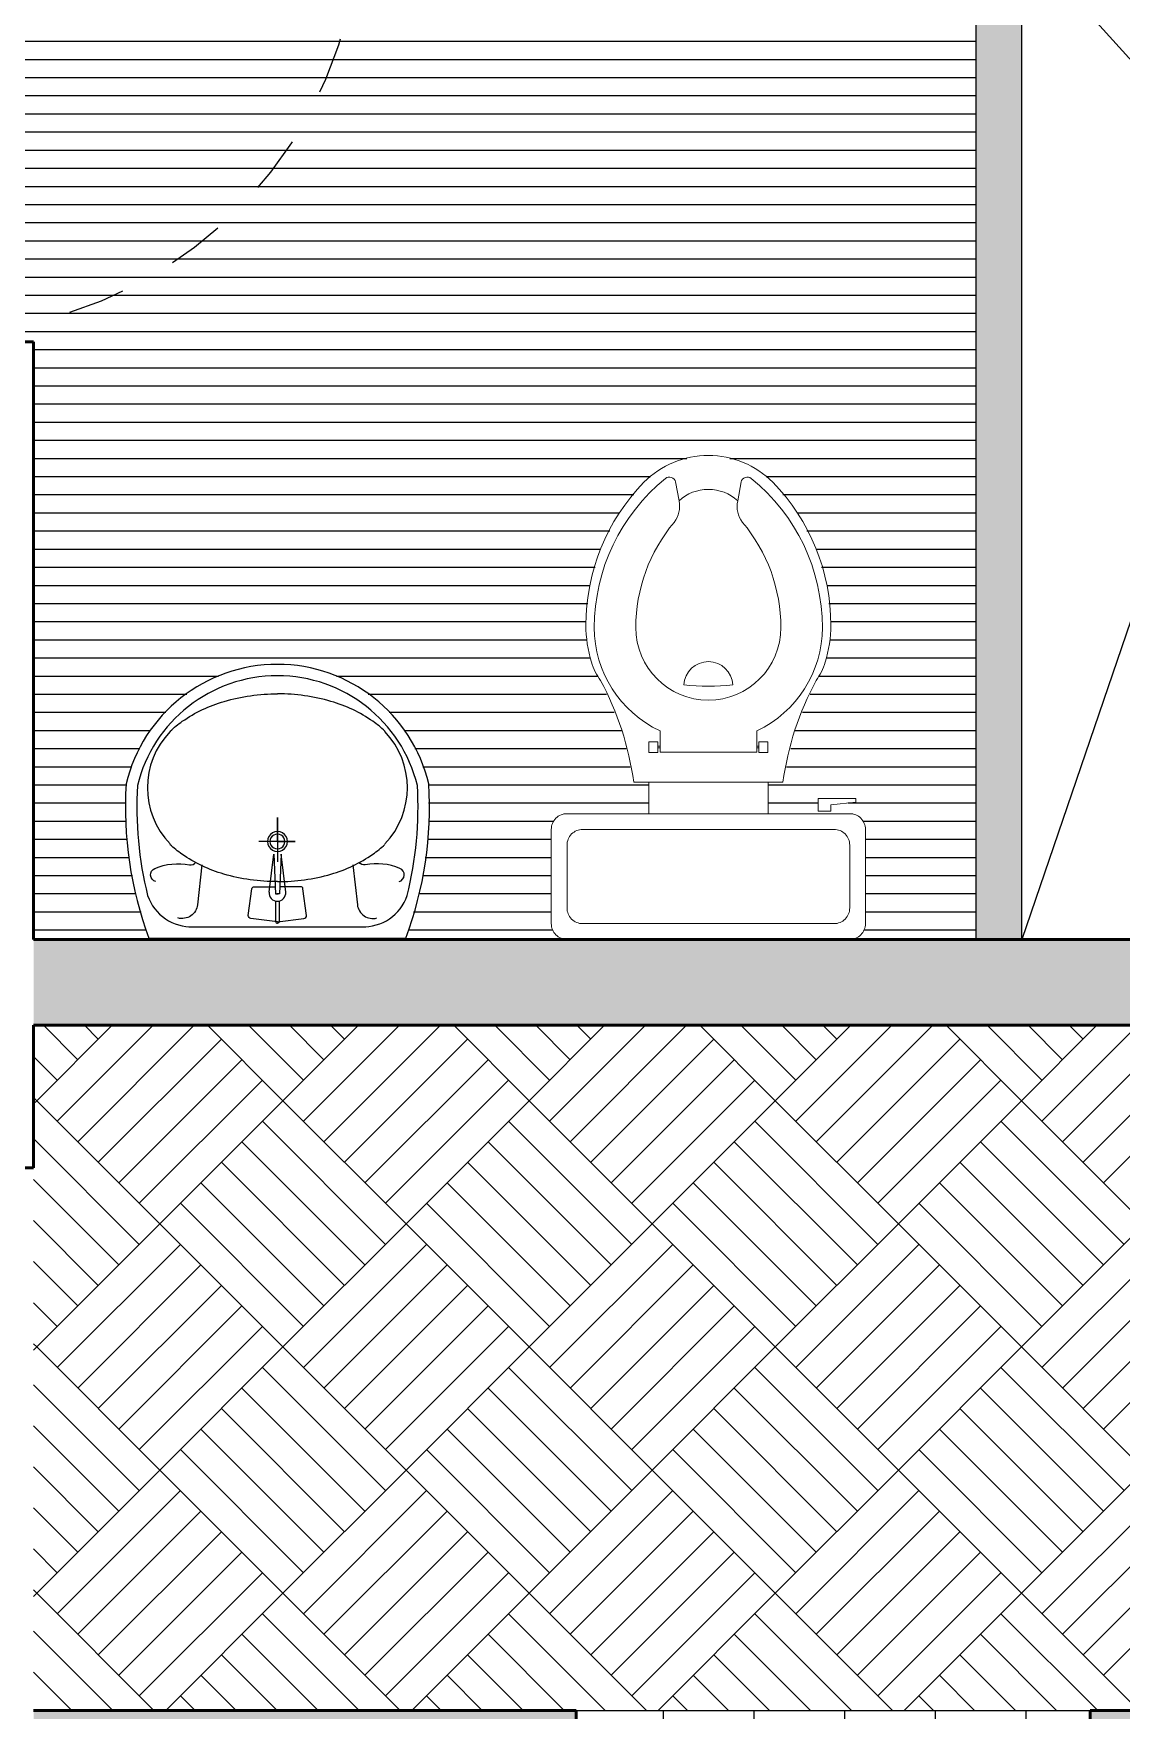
# Model space of a CAD drawing. Header units: millimetres. Extents: x 2999.9 to 3041.9, y 869.6 to 906.3.
# Drawn here: x 3007.619 to 3009.524, y 888.003 to 890.939 of the extents above; entities that cross this region are included whole.
import ezdxf

# ---------------------------------------------------------------- set-up
doc = ezdxf.new("R2010")
doc.units = ezdxf.units.MM
doc.linetypes.add('DASHED2', pattern=[9.525, 6.35, -3.175])
doc.layers.add('1 proyeccion', color=253, linetype='DASHED2')
doc.layers.add('THIET-BI', color=21, linetype='Continuous')
doc.layers.add('mori', color=166, linetype='Continuous', lineweight=30)
doc.layers.add('MUEBLES FIJOS', color=134, linetype='Continuous', lineweight=9)

msp = doc.modelspace()

# ---------------------------------------------------------------- linework, layer by layer
at = {"color": 7}
for p, q in [((3009.2692, 889.353), (3009.2692, 891.1038)), ((3009.3492, 889.353), (3009.3492, 891.1038))]:
    msp.add_line(p, q, dxfattribs=at)
for p, q in [((3009.7442, 890.6661), (3009.3492, 891.1038)), ((3009.7842, 890.6261), (3009.3492, 889.353)), ((3011.8297, 889.2031), (3007.6188, 889.2031)), ((3007.6188, 888.0031), (3011.8297, 888.0031))]:
    msp.add_line(p, q)
at = {"color": 252, "linetype": 'Continuous'}
for p, q in [((3007.4688, 890.9252), (3008.1539, 890.9252)), ((3008.1539, 890.9252), (3009.2692, 890.9252)), ((3007.4688, 890.8935), (3008.1429, 890.8935)), ((3008.1429, 890.8935), (3009.2692, 890.8935)), ((3007.4688, 890.8617), (3008.1284, 890.8617)), ((3008.1284, 890.8617), (3009.2692, 890.8617)), ((3007.4688, 890.83), (3008.114, 890.83)), ((3008.114, 890.83), (3009.2692, 890.83)), ((3007.4688, 890.7982), (3008.0996, 890.7982)), ((3008.0996, 890.7982), (3009.2692, 890.7982)), ((3007.4688, 890.7665), (3008.0812, 890.7665)), ((3008.0812, 890.7665), (3009.2692, 890.7665)), ((3007.4688, 890.7347), (3008.0586, 890.7347)), ((3008.0586, 890.7347), (3009.2692, 890.7347)), ((3007.4688, 890.703), (3008.036, 890.703)), ((3008.036, 890.703), (3009.2692, 890.703)), ((3007.4688, 890.6712), (3008.0133, 890.6712)), ((3008.0133, 890.6712), (3009.2692, 890.6712)), ((3007.4688, 890.6395), (3007.9812, 890.6395)), ((3007.9812, 890.6395), (3009.2692, 890.6395)), ((3007.4688, 890.6077), (3007.9478, 890.6077)), ((3007.9478, 890.6077), (3009.2692, 890.6077)), ((3007.4688, 890.576), (3007.9143, 890.576)), ((3007.9143, 890.576), (3009.2692, 890.576)), ((3007.4688, 890.5442), (3007.8672, 890.5442)), ((3007.8672, 890.5442), (3009.2692, 890.5442)), ((3007.4688, 890.5125), (3007.8173, 890.5125)), ((3007.8173, 890.5125), (3009.2692, 890.5125)), ((3007.4688, 890.4807), (3007.7534, 890.4807)), ((3007.7534, 890.4807), (3009.2692, 890.4807)), ((3007.4688, 890.449), (3007.6725, 890.449)), ((3007.6725, 890.449), (3009.2692, 890.449)), ((3007.5213, 890.4172), (3009.2692, 890.4172)), ((3007.6188, 890.3855), (3009.2692, 890.3855)), ((3007.6188, 890.3537), (3009.2692, 890.3537)), ((3007.6188, 890.322), (3009.2692, 890.322)), ((3007.6188, 890.2902), (3009.2692, 890.2902)), ((3007.6188, 890.2585), (3009.2692, 890.2585)), ((3007.6188, 890.2267), (3009.2692, 890.2267)), ((3007.6188, 890.195), (3008.7627, 890.195)), ((3008.838, 890.195), (3009.2692, 890.195)), ((3007.6188, 890.1632), (3008.6992, 890.1632)), ((3008.9015, 890.1632), (3009.2692, 890.1632)), ((3007.6188, 890.1315), (3008.6701, 890.1315)), ((3008.9306, 890.1315), (3009.2692, 890.1315)), ((3007.6188, 890.0997), (3008.6447, 890.0997)), ((3008.956, 890.0997), (3009.2692, 890.0997)), ((3007.6188, 890.068), (3008.6279, 890.068)), ((3008.9728, 890.068), (3009.2692, 890.068)), ((3007.6188, 890.0362), (3008.6117, 890.0362)), ((3008.989, 890.0362), (3009.2692, 890.0362)), ((3007.6188, 890.0045), (3008.6023, 890.0045)), ((3008.9985, 890.0045), (3009.2692, 890.0045)), ((3007.6188, 889.9727), (3008.5928, 889.9727)), ((3009.0079, 889.9727), (3009.2692, 889.9727)), ((3007.6188, 889.941), (3008.5895, 889.941)), ((3009.0112, 889.941), (3009.2692, 889.941)), ((3007.6188, 889.9092), (3008.5865, 889.9092)), ((3009.0143, 889.9092), (3009.2692, 889.9092)), ((3007.6188, 889.8775), (3008.5879, 889.8775)), ((3009.0129, 889.8775), (3009.2692, 889.8775)), ((3007.6188, 889.8457), (3008.594, 889.8457)), ((3009.0067, 889.8457), (3009.2692, 889.8457)), ((3007.6188, 889.814), (3007.9427, 889.814)), ((3008.149, 889.814), (3008.6069, 889.814)), ((3008.9939, 889.814), (3009.2692, 889.814)), ((3007.6188, 889.7822), (3007.8871, 889.7822)), ((3008.2045, 889.7822), (3008.6219, 889.7822)), ((3008.9789, 889.7822), (3009.2692, 889.7822)), ((3007.6188, 889.7505), (3007.8502, 889.7505)), ((3008.2414, 889.7505), (3008.6355, 889.7505)), ((3008.9652, 889.7505), (3009.2692, 889.7505)), ((3007.6188, 889.7187), (3007.8231, 889.7187)), ((3008.2685, 889.7187), (3008.6489, 889.7187)), ((3008.9518, 889.7187), (3009.2692, 889.7187)), ((3007.6188, 889.687), (3007.8049, 889.687)), ((3008.2867, 889.687), (3008.6562, 889.687)), ((3008.9445, 889.687), (3009.2692, 889.687)), ((3007.6188, 889.6552), (3007.7911, 889.6552)), ((3008.3005, 889.6552), (3008.6635, 889.6552)), ((3008.9372, 889.6552), (3009.2692, 889.6552)), ((3007.6188, 889.6235), (3007.7808, 889.6235)), ((3008.3108, 889.6235), (3008.6959, 889.6235)), ((3008.9049, 889.6235), (3009.2692, 889.6235)), ((3007.6188, 889.5917), (3007.7811, 889.5917)), ((3008.3105, 889.5917), (3008.6959, 889.5917)), ((3008.9049, 889.5917), (3008.9928, 889.5917)), ((3009.0452, 889.5917), (3009.2692, 889.5917)), ((3007.6188, 889.56), (3007.7813, 889.56)), ((3008.3103, 889.56), (3008.5296, 889.56)), ((3009.0712, 889.56), (3009.2692, 889.56)), ((3007.6188, 889.5282), (3007.7823, 889.5282)), ((3008.3093, 889.5282), (3008.5254, 889.5282)), ((3009.0754, 889.5282), (3009.2692, 889.5282)), ((3007.6188, 889.4965), (3007.787, 889.4965)), ((3008.3046, 889.4965), (3008.5254, 889.4965)), ((3009.0754, 889.4965), (3009.2692, 889.4965)), ((3007.6188, 889.4647), (3007.7918, 889.4647)), ((3008.2998, 889.4647), (3008.5254, 889.4647)), ((3009.0754, 889.4647), (3009.2692, 889.4647)), ((3007.6188, 889.433), (3007.7978, 889.433)), ((3008.2938, 889.433), (3008.5254, 889.433)), ((3009.0754, 889.433), (3009.2692, 889.433)), ((3007.6188, 889.4012), (3007.8073, 889.4012)), ((3008.2843, 889.4012), (3008.5254, 889.4012)), ((3009.0754, 889.4012), (3009.2692, 889.4012)), ((3007.6188, 889.3695), (3007.8167, 889.3695)), ((3008.2749, 889.3695), (3008.5277, 889.3695)), ((3009.073, 889.3695), (3009.2692, 889.3695))]:
    msp.add_line(p, q, dxfattribs=at)
at = {"color": 251, "linetype": 'Continuous'}
for p, q in [((3007.6244, 889.0705), (3007.757, 889.2031)), ((3007.6963, 889.1423), (3007.6355, 889.2031)), ((3007.6603, 889.0346), (3007.8289, 889.2031)), ((3007.6963, 888.9986), (3007.9007, 889.2031)), ((3007.7322, 889.1782), (3007.7073, 889.2031)), ((3008.0555, 889.0705), (3007.9228, 889.2031)), ((3008.0914, 889.1064), (3007.9947, 889.2031)), ((3008.0555, 889.0705), (3008.1881, 889.2031)), ((3008.1273, 889.1423), (3008.0665, 889.2031)), ((3008.0914, 889.0346), (3008.2599, 889.2031)), ((3008.1273, 888.9986), (3008.3318, 889.2031)), ((3008.1632, 889.1782), (3008.1384, 889.2031)), ((3008.4865, 889.0705), (3008.3539, 889.2031)), ((3008.5224, 889.1064), (3008.4257, 889.2031)), ((3008.4865, 889.0705), (3008.6191, 889.2031)), ((3008.5584, 889.1423), (3008.4976, 889.2031)), ((3008.5224, 889.0346), (3008.691, 889.2031)), ((3008.5584, 888.9986), (3008.7628, 889.2031)), ((3008.5943, 889.1782), (3008.5694, 889.2031)), ((3008.9176, 889.0705), (3008.7849, 889.2031)), ((3008.9535, 889.1064), (3008.8568, 889.2031)), ((3008.9176, 889.0705), (3009.0502, 889.2031)), ((3008.9894, 889.1423), (3008.9286, 889.2031)), ((3008.9535, 889.0346), (3009.122, 889.2031)), ((3008.9894, 888.9986), (3009.1939, 889.2031)), ((3009.0253, 889.1782), (3009.0005, 889.2031)), ((3009.3486, 889.0705), (3009.216, 889.2031)), ((3009.3845, 889.1064), (3009.2878, 889.2031)), ((3009.3486, 889.0705), (3009.4812, 889.2031)), ((3009.4205, 889.1423), (3009.3597, 889.2031)), ((3009.3845, 889.0346), (3009.5531, 889.2031)), ((3009.4205, 888.9986), (3009.6249, 889.2031)), ((3009.4564, 889.1782), (3009.4315, 889.2031)), ((3007.7322, 888.9627), (3007.9477, 889.1782)), ((3008.1632, 888.9627), (3008.3788, 889.1782)), ((3008.5943, 888.9627), (3008.8098, 889.1782)), ((3009.0253, 888.9627), (3009.2409, 889.1782)), ((3009.4564, 888.9627), (3009.6719, 889.1782)), ((3007.6603, 889.1064), (3007.6188, 889.148)), ((3007.7681, 888.9268), (3007.9836, 889.1423)), ((3008.1991, 888.9268), (3008.4147, 889.1423)), ((3008.6302, 888.9268), (3008.8457, 889.1423)), ((3009.0613, 888.9268), (3009.2768, 889.1423)), ((3009.4923, 888.9268), (3009.7078, 889.1423)), ((3007.804, 888.8909), (3008.0195, 889.1064)), ((3008.2351, 888.8909), (3008.4506, 889.1064)), ((3008.6661, 888.8909), (3008.8816, 889.1064)), ((3009.0972, 888.8909), (3009.3127, 889.1064)), ((3007.6244, 889.0705), (3007.6188, 889.0761)), ((3007.6188, 889.0648), (3007.6244, 889.0705)), ((3007.8399, 888.855), (3007.6244, 889.0705)), ((3007.8399, 888.855), (3008.0555, 889.0705)), ((3008.271, 888.855), (3008.0555, 889.0705)), ((3008.271, 888.855), (3008.4865, 889.0705)), ((3008.702, 888.855), (3008.4865, 889.0705)), ((3008.702, 888.855), (3008.9176, 889.0705)), ((3009.1331, 888.855), (3008.9176, 889.0705)), ((3009.1331, 888.855), (3009.3486, 889.0705)), ((3009.5641, 888.855), (3009.3486, 889.0705)), ((3008.2351, 888.819), (3008.0195, 889.0346)), ((3008.6661, 888.819), (3008.4506, 889.0346)), ((3009.0972, 888.819), (3008.8816, 889.0346)), ((3009.5282, 888.819), (3009.3127, 889.0346)), ((3007.804, 888.819), (3007.6188, 889.0043)), ((3008.1991, 888.7831), (3007.9836, 888.9986)), ((3008.6302, 888.7831), (3008.4147, 888.9986)), ((3009.0613, 888.7831), (3008.8457, 888.9986)), ((3009.4923, 888.7831), (3009.2768, 888.9986)), ((3008.1632, 888.7472), (3007.9477, 888.9627)), ((3008.5943, 888.7472), (3008.3788, 888.9627)), ((3009.0253, 888.7472), (3008.8098, 888.9627)), ((3009.4564, 888.7472), (3009.2409, 888.9627)), ((3007.7681, 888.7831), (3007.6188, 888.9324)), ((3008.1273, 888.7113), (3007.9118, 888.9268)), ((3008.5584, 888.7113), (3008.3428, 888.9268)), ((3008.9894, 888.7113), (3008.7739, 888.9268)), ((3009.4205, 888.7113), (3009.2049, 888.9268)), ((3008.0914, 888.6753), (3007.8759, 888.8909)), ((3008.5224, 888.6753), (3008.3069, 888.8909)), ((3008.9535, 888.6753), (3008.738, 888.8909)), ((3009.3845, 888.6753), (3009.169, 888.8909)), ((3007.7322, 888.7472), (3007.6188, 888.8606)), ((3007.6244, 888.6394), (3007.8399, 888.855)), ((3008.0555, 888.6394), (3007.8399, 888.855)), ((3008.0555, 888.6394), (3008.271, 888.855)), ((3008.4865, 888.6394), (3008.271, 888.855)), ((3008.4865, 888.6394), (3008.702, 888.855)), ((3008.9176, 888.6394), (3008.702, 888.855)), ((3008.9176, 888.6394), (3009.1331, 888.855)), ((3009.3486, 888.6394), (3009.1331, 888.855)), ((3009.3486, 888.6394), (3009.5641, 888.855)), ((3007.6603, 888.6035), (3007.8759, 888.819)), ((3008.0914, 888.6035), (3008.3069, 888.819)), ((3008.5224, 888.6035), (3008.738, 888.819)), ((3008.9535, 888.6035), (3009.169, 888.819)), ((3009.3845, 888.6035), (3009.6001, 888.819)), ((3007.6963, 888.7113), (3007.6188, 888.7888)), ((3007.6963, 888.5676), (3007.9118, 888.7831)), ((3008.1273, 888.5676), (3008.3428, 888.7831)), ((3008.5584, 888.5676), (3008.7739, 888.7831)), ((3008.9894, 888.5676), (3009.2049, 888.7831)), ((3009.4205, 888.5676), (3009.636, 888.7831)), ((3007.7322, 888.5317), (3007.9477, 888.7472)), ((3008.1632, 888.5317), (3008.3788, 888.7472)), ((3008.5943, 888.5317), (3008.8098, 888.7472)), ((3009.0253, 888.5317), (3009.2409, 888.7472)), ((3009.4564, 888.5317), (3009.6719, 888.7472)), ((3007.6603, 888.6753), (3007.6188, 888.7169)), ((3007.7681, 888.4957), (3007.9836, 888.7113)), ((3008.1991, 888.4957), (3008.4147, 888.7113)), ((3008.6302, 888.4957), (3008.8457, 888.7113)), ((3009.0613, 888.4957), (3009.2768, 888.7113)), ((3009.4923, 888.4957), (3009.7078, 888.7113)), ((3007.804, 888.4598), (3008.0195, 888.6753)), ((3008.2351, 888.4598), (3008.4506, 888.6753)), ((3008.6661, 888.4598), (3008.8816, 888.6753)), ((3009.0972, 888.4598), (3009.3127, 888.6753)), ((3007.6244, 888.6394), (3007.6188, 888.6451)), ((3007.6188, 888.6338), (3007.6244, 888.6394)), ((3007.8399, 888.4239), (3007.6244, 888.6394)), ((3007.8399, 888.4239), (3008.0555, 888.6394)), ((3008.271, 888.4239), (3008.0555, 888.6394)), ((3008.271, 888.4239), (3008.4865, 888.6394)), ((3008.702, 888.4239), (3008.4865, 888.6394)), ((3008.702, 888.4239), (3008.9176, 888.6394)), ((3009.1331, 888.4239), (3008.9176, 888.6394)), ((3009.1331, 888.4239), (3009.3486, 888.6394)), ((3009.5641, 888.4239), (3009.3486, 888.6394)), ((3008.2351, 888.388), (3008.0195, 888.6035)), ((3008.6661, 888.388), (3008.4506, 888.6035)), ((3009.0972, 888.388), (3008.8816, 888.6035)), ((3009.5282, 888.388), (3009.3127, 888.6035)), ((3007.804, 888.388), (3007.6188, 888.5732)), ((3008.1991, 888.3521), (3007.9836, 888.5676)), ((3008.6302, 888.3521), (3008.4147, 888.5676)), ((3009.0613, 888.3521), (3008.8457, 888.5676)), ((3009.4923, 888.3521), (3009.2768, 888.5676)), ((3008.1632, 888.3161), (3007.9477, 888.5317)), ((3008.5943, 888.3161), (3008.3788, 888.5317)), ((3009.0253, 888.3161), (3008.8098, 888.5317)), ((3009.4564, 888.3161), (3009.2409, 888.5317)), ((3007.7681, 888.3521), (3007.6188, 888.5014)), ((3008.1273, 888.2802), (3007.9118, 888.4957)), ((3008.5584, 888.2802), (3008.3428, 888.4957)), ((3008.9894, 888.2802), (3008.7739, 888.4957)), ((3009.4205, 888.2802), (3009.2049, 888.4957)), ((3008.0914, 888.2443), (3007.8759, 888.4598)), ((3008.5224, 888.2443), (3008.3069, 888.4598)), ((3008.9535, 888.2443), (3008.738, 888.4598)), ((3009.3845, 888.2443), (3009.169, 888.4598)), ((3007.7322, 888.3161), (3007.6188, 888.4295)), ((3007.6244, 888.2084), (3007.8399, 888.4239)), ((3008.0555, 888.2084), (3007.8399, 888.4239)), ((3008.0555, 888.2084), (3008.271, 888.4239)), ((3008.4865, 888.2084), (3008.271, 888.4239)), ((3008.4865, 888.2084), (3008.702, 888.4239)), ((3008.9176, 888.2084), (3008.702, 888.4239)), ((3008.9176, 888.2084), (3009.1331, 888.4239)), ((3009.3486, 888.2084), (3009.1331, 888.4239)), ((3009.3486, 888.2084), (3009.5641, 888.4239)), ((3007.6603, 888.1725), (3007.8759, 888.388)), ((3008.0914, 888.1725), (3008.3069, 888.388)), ((3008.5224, 888.1725), (3008.738, 888.388)), ((3008.9535, 888.1725), (3009.169, 888.388)), ((3009.3845, 888.1725), (3009.6001, 888.388)), ((3007.6963, 888.2802), (3007.6188, 888.3577)), ((3007.6963, 888.1365), (3007.9118, 888.3521)), ((3008.1273, 888.1365), (3008.3428, 888.3521)), ((3008.5584, 888.1365), (3008.7739, 888.3521)), ((3008.9894, 888.1365), (3009.2049, 888.3521)), ((3009.4205, 888.1365), (3009.636, 888.3521)), ((3007.7322, 888.1006), (3007.9477, 888.3161)), ((3008.1632, 888.1006), (3008.3788, 888.3161)), ((3008.5943, 888.1006), (3008.8098, 888.3161)), ((3009.0253, 888.1006), (3009.2409, 888.3161)), ((3009.4564, 888.1006), (3009.6719, 888.3161)), ((3007.6603, 888.2443), (3007.6188, 888.2859)), ((3007.7681, 888.0647), (3007.9836, 888.2802)), ((3008.1991, 888.0647), (3008.4147, 888.2802)), ((3008.6302, 888.0647), (3008.8457, 888.2802)), ((3009.0613, 888.0647), (3009.2768, 888.2802)), ((3009.4923, 888.0647), (3009.7078, 888.2802)), ((3007.804, 888.0288), (3008.0195, 888.2443)), ((3008.2351, 888.0288), (3008.4506, 888.2443)), ((3008.6661, 888.0288), (3008.8816, 888.2443)), ((3009.0972, 888.0288), (3009.3127, 888.2443)), ((3007.6244, 888.2084), (3007.6188, 888.214)), ((3007.6188, 888.2027), (3007.6244, 888.2084)), ((3007.8297, 888.0031), (3007.6244, 888.2084)), ((3007.8502, 888.0031), (3008.0555, 888.2084)), ((3008.2607, 888.0031), (3008.0555, 888.2084)), ((3008.2812, 888.0031), (3008.4865, 888.2084)), ((3008.6918, 888.0031), (3008.4865, 888.2084)), ((3008.7123, 888.0031), (3008.9176, 888.2084)), ((3009.1228, 888.0031), (3008.9176, 888.2084)), ((3009.1434, 888.0031), (3009.3486, 888.2084)), ((3009.5539, 888.0031), (3009.3486, 888.2084)), ((3008.1889, 888.0031), (3008.0195, 888.1725)), ((3008.6199, 888.0031), (3008.4506, 888.1725)), ((3009.051, 888.0031), (3008.8816, 888.1725)), ((3009.4821, 888.0031), (3009.3127, 888.1725)), ((3007.7578, 888.0031), (3007.6188, 888.1422)), ((3008.1171, 888.0031), (3007.9836, 888.1365)), ((3008.5481, 888.0031), (3008.4147, 888.1365)), ((3008.9792, 888.0031), (3008.8457, 888.1365)), ((3009.4102, 888.0031), (3009.2768, 888.1365)), ((3008.0452, 888.0031), (3007.9477, 888.1006)), ((3008.4763, 888.0031), (3008.3788, 888.1006)), ((3008.9073, 888.0031), (3008.8098, 888.1006)), ((3009.3384, 888.0031), (3009.2409, 888.1006)), ((3007.686, 888.0031), (3007.6188, 888.0703)), ((3007.9734, 888.0031), (3007.9118, 888.0647)), ((3008.4044, 888.0031), (3008.3428, 888.0647)), ((3008.8355, 888.0031), (3008.7739, 888.0647)), ((3009.2665, 888.0031), (3009.2049, 888.0647)), ((3007.9015, 888.0031), (3007.8759, 888.0288)), ((3008.3326, 888.0031), (3008.3069, 888.0288)), ((3008.7636, 888.0031), (3008.738, 888.0288)), ((3009.1947, 888.0031), (3009.169, 888.0288)), ((3008.7219, 887.5447), (3008.7219, 888.0031)), ((3008.8807, 887.3422), (3008.8807, 888.0031)), ((3009.0394, 887.2189), (3009.0394, 888.0031)), ((3009.1982, 887.1402), (3009.1982, 888.0031)), ((3009.3569, 887.0958), (3009.3569, 888.0031))]:
    msp.add_line(p, q, dxfattribs=at)
at = {"color": 7, "linetype": 'Continuous'}
for points in [[(3009.2692, 889.353), (3009.2692, 891.1038), (3009.3492, 889.353)], [(3009.3492, 889.353), (3009.2692, 891.1038), (3009.3492, 891.1038)]]:
    msp.add_solid(points, dxfattribs=at)
at = {"color": 0, "linetype": 'Continuous'}
for points in [[(3007.6188, 889.2031), (3007.6188, 889.353), (3010.2192, 889.2031)], [(3010.2192, 889.2031), (3007.6188, 889.353), (3010.2192, 889.353)]]:
    msp.add_solid(points, dxfattribs=at)
at = {"linetype": 'Continuous'}
for points in [[(3007.6188, 887.8531), (3007.6188, 888.0031), (3008.5692, 887.8531)], [(3008.5692, 887.8531), (3007.6188, 888.0031), (3008.5692, 888.0031)], [(3009.4692, 887.8531), (3009.4692, 888.0031), (3009.5192, 887.8531)], [(3009.5192, 887.8531), (3009.4692, 888.0031), (3009.5192, 888.0031)], [(3009.5192, 887.8531), (3009.5192, 888.0031), (3009.6692, 886.2851)], [(3009.6692, 887.8531), (3009.5192, 888.0031), (3009.6692, 888.0031)], [(3009.6692, 886.2851), (3009.5192, 888.0031), (3009.6692, 886.4351)], [(3009.6692, 886.4351), (3009.5192, 888.0031), (3009.6692, 887.8531)]]:
    msp.add_solid(points, dxfattribs=at)
at = {"layer": '1 proyeccion', "ltscale": 0.005}
msp.add_arc((3007.4587, 891.1467), 0.731, 272.1608, 352.0993, dxfattribs=at)
at = {"layer": 'mori', "color": 152, "lineweight": 50}
for p, q in [((3007.6188, 890.3988), (3007.4688, 890.3988)), ((3007.6188, 889.353), (3007.6188, 890.3988)), ((3007.6188, 889.353), (3010.2192, 889.353)), ((3007.6188, 888.9531), (3007.6188, 889.203)), ((3007.6188, 889.203), (3010.4192, 889.203)), ((3007.4688, 888.9531), (3007.6188, 888.9531)), ((3007.6188, 888.0031), (3008.5692, 888.0031)), ((3008.5692, 887.8531), (3008.5692, 888.0031)), ((3009.4692, 888.0031), (3010.2192, 888.0031)), ((3009.4692, 888.0031), (3009.4692, 887.8531))]:
    msp.add_line(p, q, dxfattribs=at)
at = {"layer": 'MUEBLES FIJOS', "color": 7, "lineweight": 0}
for p, q in [((3008.7119, 889.6911), (3008.7157, 889.6911)), ((3008.7119, 889.688), (3008.7157, 889.688)), ((3008.8889, 889.6911), (3008.8851, 889.6911)), ((3008.8889, 889.688), (3008.8851, 889.688)), ((3008.6959, 889.628), (3008.9049, 889.628))]:
    msp.add_line(p, q, dxfattribs=at)
for points in [[(3008.6959, 889.573), (3008.6959, 889.628), (3008.6697, 889.628, 0.090297), (3008.6116, 889.8061, -0.081724), (3008.5957, 889.8382, -0.073017), (3008.5859, 889.9029, -0.195353), (3008.6875, 890.1532, -0.199209), (3008.8004, 890.2, -0.199209), (3008.9133, 890.1532, -0.195353), (3009.0149, 889.9029, -0.073017), (3009.005, 889.8382, -0.081724), (3008.9891, 889.8061, 0.090297), (3008.931, 889.628), (3008.9049, 889.628), (3008.9049, 889.573)], [(3008.8517, 890.1207, 0.188903), (3008.8004, 890.1408, 0.188903), (3008.749, 890.1207)]]:
    msp.add_lwpolyline(points, format="xyb", dxfattribs=at)
for points in [[(3008.8851, 889.6804), (3008.8851, 889.7181, 0.290987), (3009, 889.8988, 0.226314), (3008.8755, 890.1598, 0.553968), (3008.8577, 890.1537), (3008.8517, 890.1206, 0.219171), (3008.8602, 890.083, -0.176769), (3008.9274, 889.8988, -1), (3008.6733, 889.8988, -0.176769), (3008.7405, 890.083, 0.219171), (3008.749, 890.1206), (3008.743, 890.1537, 0.553968), (3008.7252, 890.1598, 0.226314), (3008.6007, 889.8988, 0.290987), (3008.7157, 889.7181), (3008.7157, 889.6804)], [(3008.8433, 889.7985, 0.397359), (3008.8006, 889.8392, 0.400132), (3008.7574, 889.7985, 0.053149)], [(3009.0479, 889.353, 0.414214), (3009.0754, 889.3805), (3009.0754, 889.5455, 0.414214), (3009.0479, 889.573), (3008.5529, 889.573, 0.414214), (3008.5254, 889.5455), (3008.5254, 889.3805, 0.414214), (3008.5529, 889.353)], [(3009.0479, 889.408, -0.414214), (3009.0204, 889.3805), (3008.5804, 889.3805, -0.414214), (3008.5529, 889.408), (3008.5529, 889.518, -0.414214), (3008.5804, 889.5455), (3008.8004, 889.5455), (3009.0204, 889.5455, -0.414214), (3009.0479, 889.518)]]:
    msp.add_lwpolyline(points, format="xyb", close=True, dxfattribs=at)
for points in [[(3008.7119, 889.6988), (3008.6959, 889.6988), (3008.6959, 889.6802), (3008.7119, 889.6802)], [(3008.8889, 889.6988), (3008.9048, 889.6988), (3008.9048, 889.6802), (3008.8889, 889.6802)], [(3009.0148, 889.5773), (3008.9928, 889.5773), (3008.9928, 889.5993), (3009.0588, 889.5993), (3009.0588, 889.5933), (3009.0148, 889.5883)]]:
    msp.add_lwpolyline(points, close=True, dxfattribs=at)
at = {"layer": 'THIET-BI', "color": 254}
for p, q in [((3008.0461, 889.5243), (3008.0461, 889.5662)), ((3008.0461, 889.5662), (3008.0461, 889.4886)), ((3008.0461, 889.5243), (3008.0461, 889.5646)), ((3008.0461, 889.5646), (3008.0461, 889.4917)), ((3008.0771, 889.5243), (3008.0135, 889.5243)), ((3008.0461, 889.5243), (3008.0771, 889.5243)), ((3008.0312, 889.4354), (3008.0394, 889.5022)), ((3008.0394, 889.5022), (3008.0424, 889.4329)), ((3008.0522, 889.5022), (3008.0492, 889.4329)), ((3008.0604, 889.4354), (3008.0522, 889.5022)), ((3008.0424, 889.4329), (3008.047, 889.4329)), ((3008.0492, 889.4329), (3008.0446, 889.4329))]:
    msp.add_line(p, q, dxfattribs=at)
msp.add_lwpolyline([(3007.7808, 889.6251, 0.104931), (3007.8208, 889.3552), (3008.2708, 889.3552, 0.104931), (3008.3108, 889.6251, 0.789862)], format="xyb", close=True, dxfattribs=at)
for points in [[(3008.273, 889.4297, 0.07626), (3008.2909, 889.6222, 0.784399), (3007.8007, 889.6222, 0.098754)], [(3008.0458, 889.8159, 0.075833), (3008.0458, 889.8159)], [(3008.0458, 889.8159, 0.070137), (3008.0458, 889.8159)], [(3007.8582, 889.7176, -0.036954), (3007.8792, 889.7347, -0.082088), (3007.9525, 889.7696, -0.070372), (3008.0461, 889.7829, -0.070372)], [(3008.2339, 889.7176, 0.036954), (3008.2129, 889.7347, 0.082088), (3008.1396, 889.7696, 0.070372), (3008.0461, 889.7829, 0.070372)], [(3007.8007, 889.6222, 0.07626), (3007.8186, 889.4297)], [(3008.0458, 889.454, -0.000185), (3008.0456, 889.454, -0.070372), (3007.952, 889.4672, -0.082088), (3007.8787, 889.5022, -0.036954), (3007.8577, 889.5192, -0.134876)], [(3008.0458, 889.454, 0.000185), (3008.0461, 889.454, 0.070372), (3008.1396, 889.4672, 0.082088), (3008.2129, 889.5022, 0.036954), (3008.2339, 889.5192, 0.134876)], [(3007.8329, 889.454, -0.714157), (3007.8313, 889.4773, -0.14855), (3007.8919, 889.4835, 0.307941), (3007.9027, 889.4881, -0.108948)], [(3007.9136, 889.4835), (3007.9059, 889.4137, -0.459808), (3007.8717, 889.3904, -0.64626)], [(3008.178, 889.4835), (3008.1858, 889.4137, 0.459808), (3008.2199, 889.3904, 0.64626)], [(3008.2587, 889.454, 0.714157), (3008.2603, 889.4773, 0.14855), (3008.1997, 889.4835, -0.307941), (3008.1889, 889.4881, 0.108948)], [(3008.0457, 889.3837), (3007.9995, 889.3895, -0.368294), (3007.9946, 889.3949), (3008.001, 889.4416, -0.407548), (3008.0054, 889.445), (3008.0408, 889.445)], [(3008.0459, 889.3837), (3008.0921, 889.3895, 0.368294), (3008.097, 889.3949), (3008.0906, 889.4416, 0.407548), (3008.0862, 889.445), (3008.0508, 889.445)], [(3008.0427, 889.4203), (3008.0427, 889.384, 0.489286), (3008.0461, 889.3814, 0.411473)], [(3008.0489, 889.4203), (3008.0489, 889.384, -0.489286), (3008.0455, 889.3814, -0.411473)], [(3007.8908, 889.3752), (3008.2008, 889.3752, 0.098754)]]:
    msp.add_lwpolyline(points, format="xyb", dxfattribs=at)
for centre, radius, start, end in [((3007.9602, 889.6184), 0.142, 136.1902, 223.8098), ((3008.1314, 889.6184), 0.142, 316.1902, 43.8098), ((3008.0456, 889.5243), 0.0173, 89.177, 270.823), ((3008.0456, 889.5243), 0.0128, 88.8848, 271.1152), ((3008.0461, 889.5243), 0.0173, 269.177, 90.823), ((3008.0461, 889.5243), 0.0128, 268.8848, 91.1152), ((3008.0457, 889.4342), 0.0145, 175.1531, 270.3684), ((3008.0459, 889.4342), 0.0145, 269.6316, 4.8469), ((3007.8948, 889.4556), 0.0805, 198.7712, 272.8854), ((3008.1968, 889.4556), 0.0805, 267.1146, 341.2288)]:
    msp.add_arc(centre, radius, start, end, dxfattribs=at)

doc.saveas('drawing.dxf')
